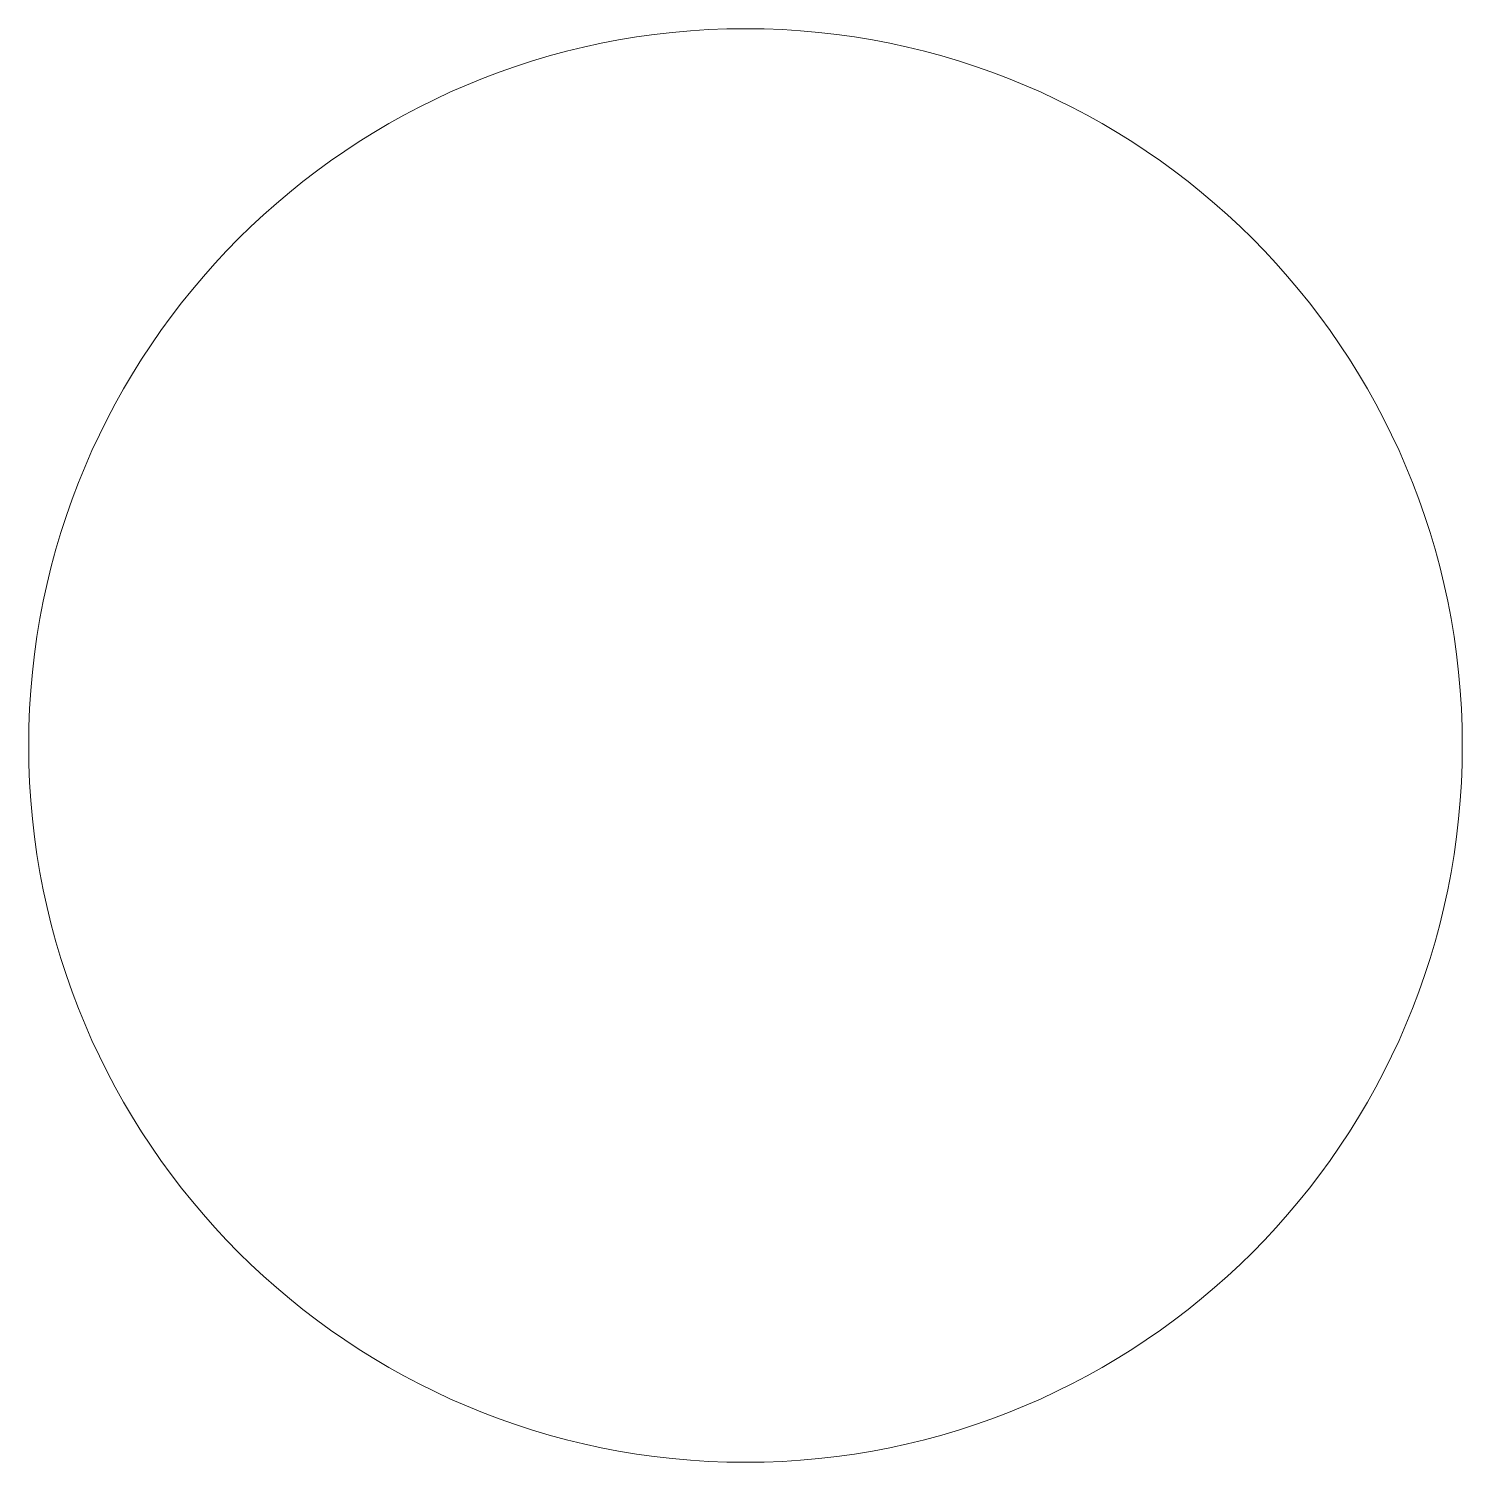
# Model space of a CAD drawing. Header units: millimetres. Extents: x -1.5 to 1.5, y -1.5 to 1.5.
import ezdxf

# ---------------------------------------------------------------- set-up
doc = ezdxf.new("R2010")
doc.units = ezdxf.units.MM
doc.layers.add('POSTE', color=3, linetype='Continuous', lineweight=13)

msp = doc.modelspace()

# ---------------------------------------------------------------- linework, layer by layer
at = {"layer": 'POSTE', "linetype": 'ByBlock'}
msp.add_circle((0, 0), 1.5, dxfattribs=at)

doc.saveas('drawing.dxf')
